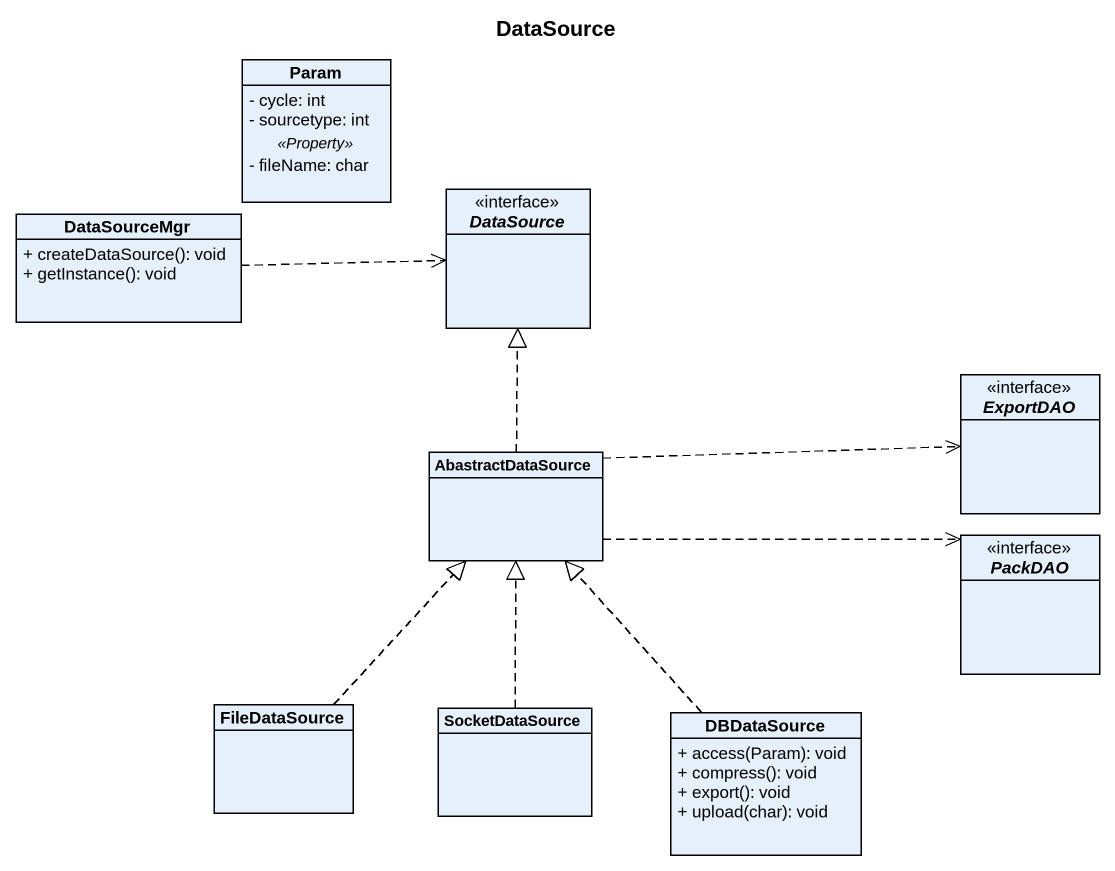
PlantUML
@startuml
title DataSource
hide circle
hide empty members
skinparam classAttributeIconSize 0
class Param {
  - cycle: int
  - sourcetype: int
  .. <<Property>> ..
  - fileName: char
}
class DataSourceMgr {
  + createDataSource(): void
  + getInstance(): void
}
interface DataSource <<interface>>
interface ExportDAO <<interface>>
class AbastractDataSource
interface PackDAO <<interface>>
class FileDataSource
class SocketDataSource
class DBDataSource {
  + access(Param): void
  + compress(): void
  + export(): void
  + upload(char): void
}
DataSourceMgr .right.> DataSource
AbastractDataSource .up.|> DataSource
AbastractDataSource .right.> ExportDAO
AbastractDataSource .right.> PackDAO
FileDataSource .up.|> AbastractDataSource
SocketDataSource .up.|> AbastractDataSource
DBDataSource .up.|> AbastractDataSource
@enduml
